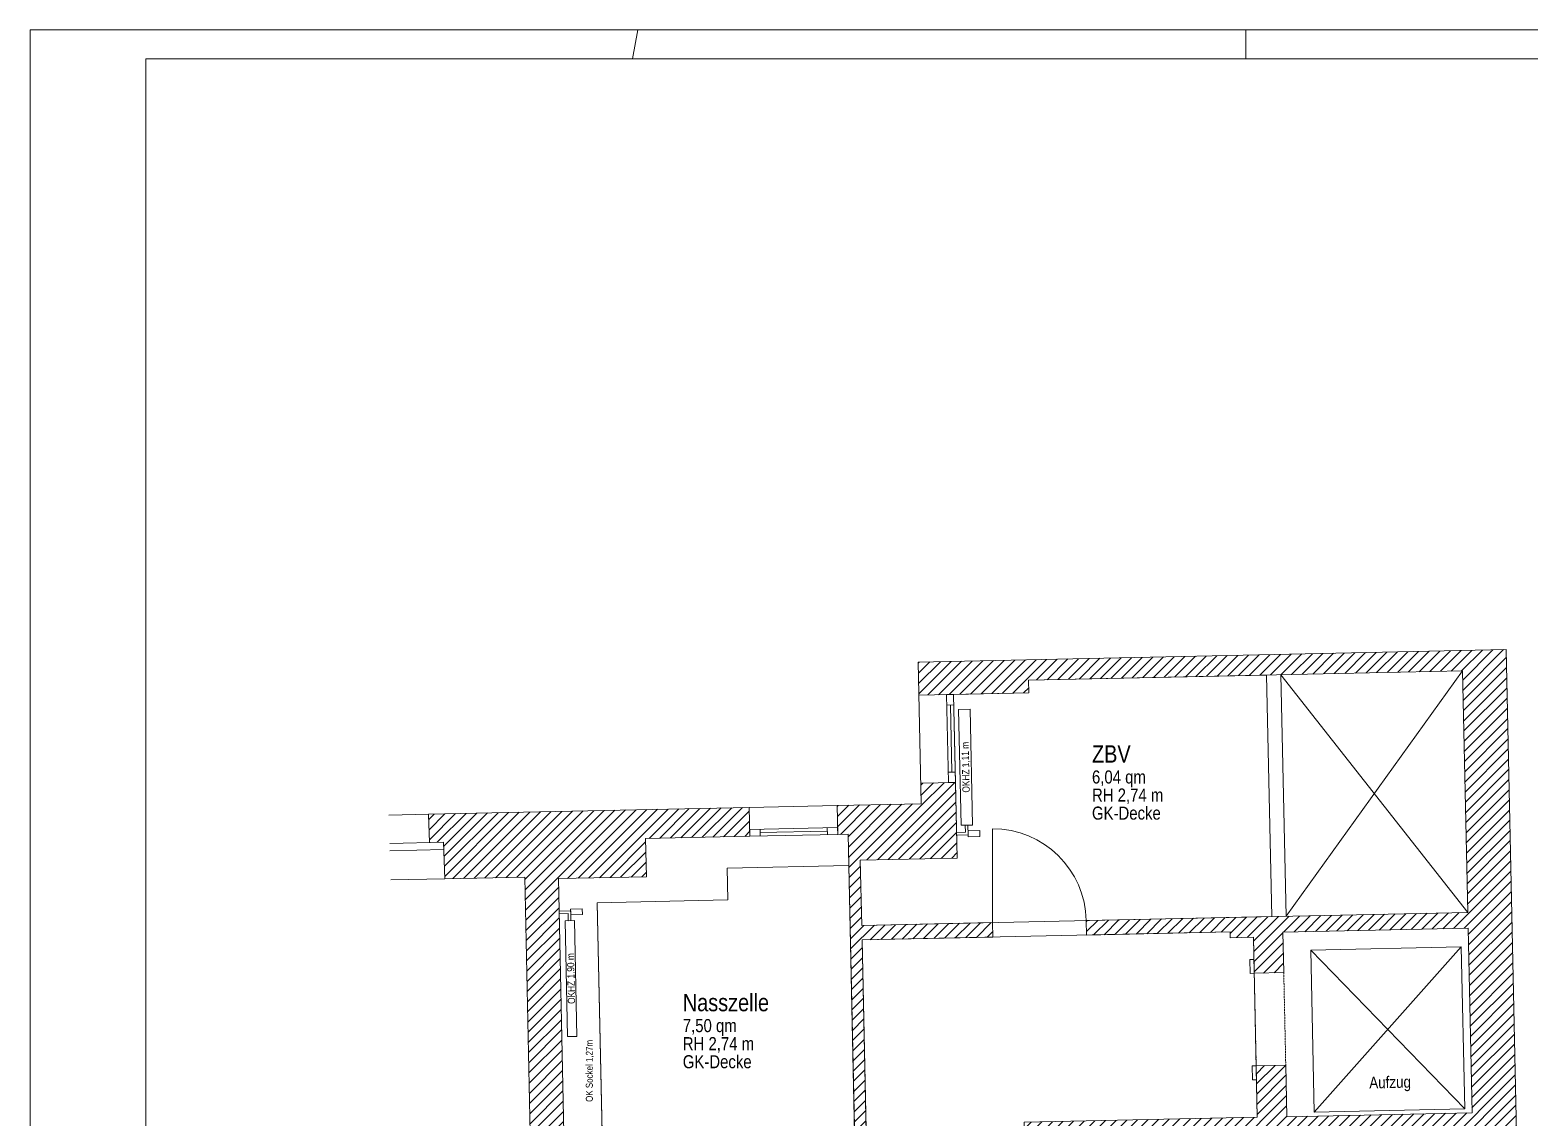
# Model space of a CAD drawing. Header units: millimetres. Extents: x 2027740 to 2136289, y -1533552 to -1491502.
# Drawn here: x 2050242 to 2063194, y -1500889 to -1491502 of the extents above; entities that cross this region are included whole.
import ezdxf
from ezdxf.enums import TextEntityAlignment as Align

# ---------------------------------------------------------------- set-up
doc = ezdxf.new("R2010")
doc.units = ezdxf.units.MM
doc.header["$MEASUREMENT"] = 0
doc.linetypes.add('AUSGEZOGEN', pattern=[0])
doc.linetypes.add('VERDECKT', pattern=[0.09525, 0.0635, -0.03175])
for name, color, linetype, lineweight in [('01_Grundriss', 7, 'Continuous', 0), ('11_Schraffur', 9, 'Continuous', 0), ('99_Zeichenkopf', 7, 'Continuous', 0)]:
    doc.layers.add(name, color=color, linetype=linetype, lineweight=lineweight)
doc.layers.add('15_Flächen', color=6, linetype='Continuous', lineweight=0, plot=False)
doc.styles.add('Style-Arial Narrow', font='ARIALN.TTF')

# ---------------------------------------------------------------- blocks, each defined once
blk = doc.blocks.new('A0+1')
at = {"layer": '99_Zeichenkopf', "lineweight": 0}
for p, q in [((-62000, 41800), (-62048, 41550)), ((-56750, 41550), (-56750, 41800))]:
    blk.add_line(p, q, dxfattribs=at)
at = {"layer": '99_Zeichenkopf', "lineweight": 0, "flags": 128}
for points in [[(-67250, 41800), (250, 41800), (250, -250), (-67250, -250)], [(-66250, 41550), (0, 41550), (0, 0), (-66250, 0)]]:
    blk.add_lwpolyline(points, close=True, dxfattribs=at)

msp = doc.modelspace()

# ---------------------------------------------------------------- hatches: boundary and pattern name
at = {"layer": '11_Schraffur', "linetype": 'AUSGEZOGEN', "ltscale": 10}
h = msp.add_hatch(dxfattribs=at)
h.set_pattern_fill('ANSI31', color=256, pattern_type=2)
h.set_pattern_definition([(45, (1922705.11, -1372377.166), (-44.90128, 44.90128), [])])
h.paths.add_polyline_path([(2060839.8694, -1500891.9428), (2058825.3307, -1500935.0556), (2058834.2937, -1502195.1523), (2058705.3232, -1502197.9123), (2058708.1047, -1502327.8826), (2058847.0729, -1502324.9086), (2058916.5027, -1505569.1657), (2059332.4769, -1505560.2635), (2059325.9721, -1505256.3136), (2059274.9143, -1505257.4063), (2059189.9725, -1501288.3151), (2062702.1683, -1501213.1512), (2062787.1102, -1505182.2424), (2060460.7123, -1505232.0293), (2060467.538, -1505550.9757), (2063173.8489, -1505493.0584), (2062988.9453, -1496853.0367), (2057911.1079, -1496961.7067), (2057917.2058, -1497246.6414), (2058866.9883, -1497226.3153), (2058864.6347, -1497116.3405), (2062612.7765, -1497036.1271), (2062657.4298, -1499122.6494), (2059363.1841, -1499193.149), (2059365.8586, -1499318.1203), (2060605.5748, -1499291.5894), (2060606.6446, -1499341.5779), (2060806.5988, -1499337.2988), (2060813.2475, -1499647.9763), (2061068.1731, -1499641.7718), (2061060.7055, -1499292.8323), (2062660.3393, -1499258.5988), (2062694.4448, -1500852.2533), (2061094.8111, -1500886.4868), (2061085.2899, -1500441.5887), (2060830.3484, -1500447.0498)], flags=17)
h = msp.add_hatch(dxfattribs=at)
h.set_pattern_fill('ANSI31', color=256, pattern_type=2)
h.set_pattern_definition([(45, (1922704.466, -1372376.32), (-44.90128, 44.90128), [])])
h.paths.add_polyline_path([(2058233.398, -1498000.0487), (2057933.4667, -1498006.4674), (2057947.4382, -1498659.318), (2058247.3695, -1498652.8992)])
h = msp.add_hatch(dxfattribs=at)
h.set_pattern_fill('ANSI31', color=256, pattern_type=2)
h.set_pattern_definition([(45, (1922704.425, -1372376.4), (-44.90128, 44.90128), [])])
h.paths.add_polyline_path([(2086495.8059, -1512012.1881), (2085680.4686, -1517269.6664), (2081425.2555, -1516914.6143), (2082017.1994, -1514073.6274), (2081723.5068, -1514012.434), (2080737.0505, -1518746.8515), (2063360.4283, -1518155.1717), (2063360.4283, -1516317.6197), (2055225.4283, -1516317.6197), (2055086.7993, -1507166.4714), (2057717.1995, -1507110.1787), (2057714.5251, -1506985.2073), (2057589.5537, -1506987.8818), (2057563.5362, -1505772.1602), (2057463.5591, -1505774.2998), (2057468.6085, -1506010.2457), (2056973.7219, -1506020.8367), (2056975.8615, -1506120.8138), (2057470.7481, -1506110.2228), (2057489.5766, -1506990.0214), (2055090.126, -1507041.3716), (2055071.2975, -1506161.5731), (2056291.0183, -1506135.47), (2056288.8787, -1506035.4929), (2055069.158, -1506061.596), (2055043.1619, -1504846.8741), (2057442.6125, -1504795.5239), (2057446.2284, -1504964.4852), (2057546.2055, -1504962.3456), (2057532.4051, -1504317.4932), (2057432.428, -1504319.6328), (2057440.4729, -1504695.5468), (2055041.0223, -1504746.897), (2054992.4535, -1502477.4166), (2057391.9041, -1502426.0664), (2057412.3586, -1503381.8476), (2057512.3358, -1503379.708), (2057490.3835, -1502353.9428), (2057645.348, -1502350.6265), (2057642.5666, -1502220.6562), (2057487.6021, -1502223.9726), (2057484.3927, -1502074.0069), (2057384.4156, -1502076.1465), (2057389.2296, -1502301.095), (2054989.7791, -1502352.4452), (2054965.6016, -1501222.7039), (2054855.6268, -1501225.0575), (2054804.3836, -1498830.6057), (2055564.2096, -1498814.3448), (2055557.1489, -1498484.4204), (2056456.9429, -1498465.164), (2056451.5939, -1498215.2213), (2053682.4258, -1498274.4838), (2053690.9435, -1498518.2836), (2053812.9908, -1498515.4376), (2053824.0476, -1498831.9143), (2054514.0292, -1498817.1482), (2054892.2989, -1516492.6197), (2062955.4283, -1516492.6197), (2062955.4283, -1518421.5436), (2080983.3715, -1519035.4011), (2081389.2913, -1517087.2216), (2085916.0799, -1517464.9338), (2086337.2888, -1514755.6958), (2088861.9587, -1515148.2096), (2089220.7197, -1512840.6395), (2092292.9249, -1513428.7561), (2092614.5232, -1511150.694), (2100784.748, -1510934.4296), (2100916.9338, -1510165.7383), (2106372.748, -1511176.0985), (2106408.7709, -1511004.9872), (2100774.4768, -1509962.0919), (2100637.9707, -1510755.8057), (2092446.7045, -1510980.2262), (2092417.4768, -1511217.0547), (2092428.2323, -1511218.3821), (2092172.6212, -1513029.0195), (2088439.334, -1512314.351), (2088320.7585, -1512295.9159), (2088259.3082, -1512691.1675), (2088924.281, -1512794.5517), (2088611.6077, -1514805.6831), (2086383.3765, -1514459.257), (2086696.0498, -1512448.1257), (2087267.1504, -1512536.9154), (2087328.6007, -1512141.6638)], flags=17)
h = msp.add_hatch(dxfattribs=at)
h.set_pattern_fill('ANSI31', color=256, pattern_type=2)
h.set_pattern_definition([(45, (1922704.42, -1372376.334), (-44.90128, 44.90128), [])])
h.paths.add_polyline_path([(2057937.2538, -1498183.4269), (2057211.42, -1498198.9604), (2057216.7689, -1498448.9031), (2057306.7483, -1498446.9775), (2057366.9779, -1501261.3331), (2057466.955, -1501259.1935), (2057426.3027, -1499359.6284), (2058556.044, -1499335.451), (2058553.3695, -1499210.4797), (2057423.6282, -1499234.6571), (2057411.5609, -1498670.7862), (2057947.4382, -1498659.318)])

# ---------------------------------------------------------------- linework, layer by layer
at = {"layer": '01_Grundriss', "ltscale": 10}
for p, q in [((2057911.1079, -1496961.7067), (2062988.9453, -1496853.0367)), ((2062988.9453, -1496853.0367), (2063173.8489, -1505493.0584)), ((2058864.6347, -1497116.3405), (2062612.7765, -1497036.1271)), ((2062612.7765, -1497036.1271), (2062657.4298, -1499122.6494)), ((2062660.3393, -1499258.5988), (2061060.7055, -1499292.8323)), ((2061068.1731, -1499641.7718), (2061060.7055, -1499292.8323)), ((2062600.5529, -1499419.4647), (2061330.8048, -1500846.9589)), ((2062630.5072, -1500819.1442), (2061300.8505, -1499447.2794)), ((2061094.8111, -1500886.4868), (2061085.2899, -1500441.5887))]:
    msp.add_line(p, q, dxfattribs=at)
at = {"layer": '01_Grundriss', "linetype": 'AUSGEZOGEN', "ltscale": 10}
for p, q in [((2057911.1079, -1496961.7067), (2057937.2538, -1498183.4269)), ((2060919.1643, -1497072.3718), (2060963.8176, -1499158.8941)), ((2061044.1357, -1497069.6973), (2061088.789, -1499156.2196)), ((2062657.4298, -1499122.6494), (2061044.1357, -1497069.6973)), ((2061088.789, -1499156.2196), (2062612.7765, -1497036.1271)), ((2057917.2058, -1497246.6414), (2058866.9883, -1497226.3153)), ((2058866.9883, -1497226.3153), (2058864.6347, -1497116.3405)), ((2058157.1508, -1497241.5064), (2058217.1371, -1497240.2226)), ((2058173.4117, -1498001.3324), (2058157.1508, -1497241.5064)), ((2058159.0765, -1497331.4858), (2058219.0627, -1497330.202)), ((2058201.4792, -1497910.7111), (2058189.0696, -1497330.8439)), ((2058233.398, -1498000.0487), (2058217.1371, -1497240.2226)), ((2058233.398, -1498000.0487), (2057933.4667, -1498006.4674)), ((2058171.4861, -1497911.353), (2058231.4724, -1497910.0693)), ((2058173.4117, -1498001.3324), (2058233.398, -1498000.0487)), ((2058233.398, -1498000.0487), (2058247.3695, -1498652.8992)), ((2053682.4258, -1498274.4838), (2054502.0403, -1498256.9433)), ((2056451.5939, -1498215.2213), (2054502.0403, -1498256.9433)), ((2056451.5939, -1498215.2213), (2057211.42, -1498198.9604)), ((2056456.9429, -1498465.164), (2056451.5939, -1498215.2213)), ((2057211.42, -1498198.9604), (2057937.2538, -1498183.4269)), ((2057216.7689, -1498448.9031), (2057211.42, -1498198.9604)), ((2056455.6592, -1498405.1778), (2057215.4852, -1498388.9169)), ((2057125.5058, -1498390.8425), (2057126.7895, -1498450.8288)), ((2057215.4852, -1498388.9169), (2057216.7689, -1498448.9031)), ((2056456.9429, -1498465.164), (2055557.1489, -1498484.4204)), ((2055557.1489, -1498484.4204), (2055564.2096, -1498814.3448)), ((2056455.6592, -1498405.1778), (2056456.9429, -1498465.164)), ((2056456.9429, -1498465.164), (2057216.7689, -1498448.9031)), ((2056545.6386, -1498403.2521), (2056546.9223, -1498463.2384)), ((2056546.2804, -1498433.2453), (2057126.1477, -1498420.8356)), ((2057216.7689, -1498448.9031), (2057306.7483, -1498446.9775)), ((2057366.9779, -1501261.3331), (2057306.7483, -1498446.9775)), ((2057411.5609, -1498670.7862), (2058247.3695, -1498652.8992)), ((2057312.5252, -1498716.9157), (2056262.7656, -1498739.3814)), ((2056268.6495, -1499014.3185), (2056262.7656, -1498739.3814)), ((2057423.6282, -1499234.6571), (2057411.5609, -1498670.7862)), ((2053824.0476, -1498831.9143), (2054514.0292, -1498817.1482)), ((2054514.0292, -1498817.1482), (2054892.2989, -1516492.6197)), ((2055564.2096, -1498814.3448), (2054804.3836, -1498830.6057)), ((2054804.3836, -1498830.6057), (2054855.6268, -1501225.0575)), ((2056268.6495, -1499014.3185), (2055138.9082, -1499038.4959)), ((2055138.9082, -1499038.4959), (2055209.7287, -1502347.7381)), ((2059363.1841, -1499193.149), (2062657.4298, -1499122.6494)), ((2057423.6282, -1499234.6571), (2058553.3695, -1499210.4797)), ((2058553.3695, -1499210.4797), (2058556.044, -1499335.451)), ((2059363.1841, -1499193.149), (2059365.8586, -1499318.1203)), ((2059365.8586, -1499318.1203), (2060605.5748, -1499291.5894)), ((2060605.5748, -1499291.5894), (2060606.6446, -1499341.5779)), ((2062694.4448, -1500852.2533), (2062660.3393, -1499258.5988)), ((2057426.3027, -1499359.6284), (2058556.044, -1499335.451)), ((2057466.955, -1501259.1935), (2057426.3027, -1499359.6284)), ((2060606.6446, -1499341.5779), (2060806.5988, -1499337.2988)), ((2060813.2475, -1499647.9763), (2060806.5988, -1499337.2988)), ((2061068.1731, -1499641.7718), (2060813.2475, -1499647.9763)), ((2060830.3483, -1500447.0447), (2060839.8694, -1500891.9428)), ((2061085.2899, -1500441.5887), (2060830.3484, -1500447.0498)), ((2062694.4448, -1500852.2533), (2061094.8111, -1500886.4868))]:
    msp.add_line(p, q, dxfattribs=at)
at = {"layer": '01_Grundriss', "linetype": 'VERDECKT', "ltscale": 2.5}
for p, q in [((2060813.2315, -1499647.9766), (2060830.3483, -1500447.0447)), ((2061068.1731, -1499641.7718), (2061085.2899, -1500441.5887))]:
    msp.add_line(p, q, dxfattribs=at)
at = {"layer": '01_Grundriss', "ltscale": 500, "flags": 128}
for points in [[(2058381.3001, -1498367.7918), (2058359.9041, -1497368.0207), (2058259.927, -1497370.1603), (2058281.323, -1498369.9314)], [(2054963.565, -1500192.7788), (2054942.169, -1499193.0077), (2054862.1874, -1499194.7194), (2054883.5833, -1500194.4905)]]:
    msp.add_lwpolyline(points, close=True, dxfattribs=at)
at = {"layer": '01_Grundriss', "ltscale": 10, "flags": 128}
for points in [[(2053358.3639, -1498841.168), (2053824.0476, -1498831.9143), (2053812.9908, -1498515.4376), (2053690.9435, -1498518.2836), (2053682.4258, -1498274.4838), (2053338.8224, -1498281.8372)], [(2058243.1508, -1498455.7677), (2058343.2385, -1498453.6258), (2058341.4198, -1498368.6452), (2058318.0621, -1498369.1451), (2058319.3809, -1498430.7679), (2058242.6509, -1498432.41)], [(2053349.6444, -1498591.5923), (2053815.2081, -1498578.9032), (2053812.9908, -1498515.4376), (2053347.4321, -1498528.2713)], [(2054810.3802, -1499110.8087), (2054910.4678, -1499108.6667), (2054912.2865, -1499193.6473), (2054888.9288, -1499194.1471), (2054887.61, -1499132.5243), (2054810.88, -1499134.1664)]]:
    msp.add_lwpolyline(points, dxfattribs=at)
for points in [[(2058443.5365, -1498466.4828), (2058442.4667, -1498416.4942), (2058342.4896, -1498418.6338), (2058343.5594, -1498468.6224)], [(2055010.124, -1499091.5306), (2055011.1938, -1499141.5191), (2054911.2167, -1499143.6587), (2054910.1469, -1499093.6701)], [(2062630.5072, -1500819.1442), (2061330.8048, -1500846.9589), (2061300.8505, -1499447.2794), (2062600.5529, -1499419.4647)]]:
    msp.add_lwpolyline(points, close=True, dxfattribs=at)
at = {"layer": '01_Grundriss', "linetype": 'AUSGEZOGEN', "ltscale": 10, "flags": 128}
msp.add_lwpolyline([(2058553.3695, -1499210.4797), (2058553.3695, -1498400.3443, -0.4080812253), (2059363.1841, -1499193.149)], format="xyb", dxfattribs=at)
for points in [[(2060810.6801, -1499528.0088), (2060775.688, -1499528.7526), (2060778.2555, -1499648.7251), (2060813.2475, -1499647.9763)], [(2060830.3484, -1500447.0498), (2060795.3563, -1500447.7935), (2060797.9238, -1500567.766), (2060832.9158, -1500567.0172)]]:
    msp.add_lwpolyline(points, dxfattribs=at)
at = {"layer": '15_Flächen', "linetype": 'AUSGEZOGEN', "ltscale": 10, "flags": 128}
for points in [[(2057423.6282, -1499234.6571), (2060963.8176, -1499158.8941), (2060919.1643, -1497072.3718), (2058864.6347, -1497116.3405), (2058866.9883, -1497226.3153), (2058217.1371, -1497240.2226), (2058247.3695, -1498652.8992), (2057411.5609, -1498670.7862)], [(2055209.7287, -1502347.7381), (2057389.2296, -1502301.095), (2057312.5252, -1498716.9157), (2056262.7656, -1498739.3814), (2056268.6495, -1499014.3185), (2055138.9082, -1499038.4959)], [(2057426.3027, -1499359.6284), (2057487.6021, -1502223.9726), (2057642.5666, -1502220.6562), (2057645.348, -1502350.6265), (2057490.3835, -1502353.9428), (2057589.5537, -1506987.8818), (2058936.2453, -1506959.0615), (2058906.505, -1505569.3797), (2058916.5027, -1505569.1657), (2058847.0729, -1502324.9086), (2058708.1047, -1502327.8826), (2058705.3232, -1502197.9123), (2058834.2937, -1502197.9123), (2058825.3307, -1500935.0556), (2060839.8694, -1500891.9428), (2060806.5988, -1499337.2988), (2060606.6446, -1499341.5779), (2060605.5748, -1499291.5894)]]:
    msp.add_lwpolyline(points, close=True, dxfattribs=at)

# ---------------------------------------------------------------- block references
at = {"layer": '99_Zeichenkopf', "color": 7, "linetype": 'Continuous', "lineweight": 13}
msp.add_blockref('A0+1', (2117491.5338, -1533302.3673), dxfattribs=at)

# ---------------------------------------------------------------- texts
at = {"layer": '01_Grundriss', "style": 'Style-Arial Narrow'}
for s, p in [('OKHZ 1,11 m', (2058320.6135, -1497868.976)), ('OKHZ 1,90 m', (2054912.8762, -1499693.7491))]:
    msp.add_text(s, height=62.5, rotation=91.22599005, dxfattribs=at).set_placement(p, align=Align.MIDDLE_CENTER)
for s, height, p in [('ZBV', 150, (2059411.9572, -1497829.3011)), ('6,04 qm', 112.5, (2059411.9572, -1498009.2737)), ('RH 2,74 m', 112.5, (2059411.9572, -1498165.2709)), ('GK-Decke', 112.5, (2059411.9572, -1498321.268)), ('Nasszelle', 150, (2055878.5239, -1499976.1602)), ('7,50 qm', 112.5, (2055878.5239, -1500156.1328)), ('RH 2,74 m', 112.5, (2055878.5239, -1500312.13)), ('GK-Decke', 112.5, (2055878.5239, -1500468.1271))]:
    msp.add_text(s, height=height, dxfattribs=at).set_placement(p)
at = {"layer": '01_Grundriss', "linetype": 'AUSGEZOGEN', "style": 'Style-Arial Narrow'}
msp.add_text('OK Sockel 1,27m', height=60, rotation=90, dxfattribs=at).set_placement((2055071.5008, -1500491.0707), align=Align.MIDDLE_CENTER)
msp.add_text('Aufzug', height=101.0102, rotation=1.23, dxfattribs=at).set_placement((2061807.4061, -1500643.121))

doc.saveas('drawing.dxf')
